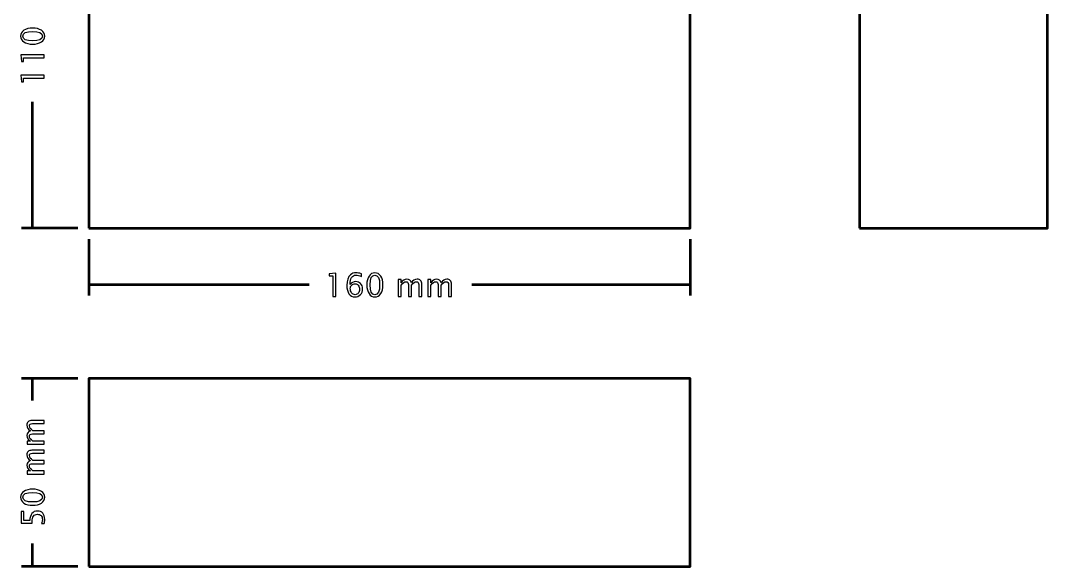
# Model space of a CAD drawing. Header units: centimetres. Extents: x -13 to 14.5, y -8.5 to 20.1.
# Drawn here: x -12.81 to 14.5, y -8.5 to 6.03 of the extents above; entities that cross this region are included whole.
import ezdxf

# ---------------------------------------------------------------- set-up
doc = ezdxf.new("R2010")
doc.units = ezdxf.units.CM
doc.header["$MEASUREMENT"] = 0
doc.layers.add('Layer 1', color=7, linetype='Continuous')

msp = doc.modelspace()

# ---------------------------------------------------------------- linework, layer by layer
at = {"layer": 'Layer 1', "lineweight": 53}
for points in [[(-11, 0.5), (5, 0.5), (5, 11.5), (-11, 11.5), (-11, 0.5)], [(9.5, 0.5), (14.5, 0.5), (14.5, 11.5), (9.5, 11.5), (9.5, 0.5)], [(-11, -8.5), (5, -8.5), (5, -3.5), (-11, -3.5), (-11, -8.5)]]:
    msp.add_lwpolyline(points, close=True, dxfattribs=at)
at = {"layer": 'Layer 1'}
for points, knots in [([(-12.17107, 5.61081), (-12.17107, 5.5466), (-12.20056, 5.49481), (-12.25941, 5.45558), (-12.25941, 5.45558), (-12.31825, 5.41621), (-12.39586, 5.3966), (-12.49238, 5.3966), (-12.49238, 5.3966), (-12.5889, 5.3966), (-12.66651, 5.41621), (-12.72536, 5.45558), (-12.72536, 5.45558), (-12.7842, 5.49481), (-12.81369, 5.5466), (-12.81369, 5.61081), (-12.81369, 5.61081), (-12.81369, 5.6753), (-12.78434, 5.72708), (-12.72564, 5.76631), (-12.72564, 5.76631), (-12.66694, 5.8054), (-12.58918, 5.82502), (-12.49238, 5.82502), (-12.49238, 5.82502), (-12.39586, 5.82502), (-12.31825, 5.8054), (-12.25941, 5.76631), (-12.25941, 5.76631), (-12.20056, 5.72708), (-12.17107, 5.6753), (-12.17107, 5.61081)], [0, 0, 0, 0, 0.11111111, 0.11111111, 0.11111111, 0.11111111, 0.22222222, 0.22222222, 0.22222222, 0.22222222, 0.33333333, 0.33333333, 0.33333333, 0.33333333, 0.44444444, 0.44444444, 0.44444444, 0.44444444, 0.55555556, 0.55555556, 0.55555556, 0.55555556, 0.66666667, 0.66666667, 0.66666667, 0.66666667, 0.77777778, 0.77777778, 0.77777778, 0.77777778, 1, 1, 1, 1]), ([(-12.23203, 5.61067), (-12.23203, 5.69547), (-12.31881, 5.73781), (-12.49238, 5.73781), (-12.49238, 5.73781), (-12.66595, 5.73781), (-12.75273, 5.69547), (-12.75273, 5.61067), (-12.75273, 5.61067), (-12.75273, 5.52614), (-12.66595, 5.48381), (-12.49238, 5.48381), (-12.49238, 5.48381), (-12.31881, 5.48381), (-12.23203, 5.52614), (-12.23203, 5.61067)], [0, 0, 0, 0, 0.2, 0.2, 0.2, 0.2, 0.4, 0.4, 0.4, 0.4, 0.6, 0.6, 0.6, 0.6, 1, 1, 1, 1]), ([(-12.18631, 5.02971), (-12.18631, 5.02971), (-12.73749, 5.02971), (-12.73749, 5.02971), (-12.73749, 5.02971), (-12.73749, 5.02971), (-12.73749, 4.93234), (-12.73749, 4.93234), (-12.73749, 4.93234), (-12.73749, 4.93234), (-12.78829, 4.93234), (-12.78829, 4.93234), (-12.78829, 4.93234), (-12.78829, 4.93234), (-12.80353, 5.11099), (-12.80353, 5.11099), (-12.80353, 5.11099), (-12.80353, 5.11099), (-12.18631, 5.11099), (-12.18631, 5.11099), (-12.18631, 5.11099), (-12.18631, 5.11099), (-12.18631, 5.02971), (-12.18631, 5.02971)], [0, 0, 0, 0, 0.14285714, 0.14285714, 0.14285714, 0.14285714, 0.28571429, 0.28571429, 0.28571429, 0.28571429, 0.42857143, 0.42857143, 0.42857143, 0.42857143, 0.57142857, 0.57142857, 0.57142857, 0.57142857, 0.71428571, 0.71428571, 0.71428571, 0.71428571, 1, 1, 1, 1]), ([(-12.18631, 4.49433), (-12.18631, 4.49433), (-12.73749, 4.49433), (-12.73749, 4.49433), (-12.73749, 4.49433), (-12.73749, 4.49433), (-12.73749, 4.39696), (-12.73749, 4.39696), (-12.73749, 4.39696), (-12.73749, 4.39696), (-12.78829, 4.39696), (-12.78829, 4.39696), (-12.78829, 4.39696), (-12.78829, 4.39696), (-12.80353, 4.57561), (-12.80353, 4.57561), (-12.80353, 4.57561), (-12.80353, 4.57561), (-12.18631, 4.57561), (-12.18631, 4.57561), (-12.18631, 4.57561), (-12.18631, 4.57561), (-12.18631, 4.49433), (-12.18631, 4.49433)], [0, 0, 0, 0, 0.14285714, 0.14285714, 0.14285714, 0.14285714, 0.28571429, 0.28571429, 0.28571429, 0.28571429, 0.42857143, 0.42857143, 0.42857143, 0.42857143, 0.57142857, 0.57142857, 0.57142857, 0.57142857, 0.71428571, 0.71428571, 0.71428571, 0.71428571, 1, 1, 1, 1]), ([(-4.50567, -1.31369), (-4.50567, -1.31369), (-4.50567, -0.76251), (-4.50567, -0.76251), (-4.50567, -0.76251), (-4.50567, -0.76251), (-4.60304, -0.76251), (-4.60304, -0.76251), (-4.60304, -0.76251), (-4.60304, -0.76251), (-4.60304, -0.71171), (-4.60304, -0.71171), (-4.60304, -0.71171), (-4.60304, -0.71171), (-4.42439, -0.69647), (-4.42439, -0.69647), (-4.42439, -0.69647), (-4.42439, -0.69647), (-4.42439, -1.31369), (-4.42439, -1.31369), (-4.42439, -1.31369), (-4.42439, -1.31369), (-4.50567, -1.31369), (-4.50567, -1.31369)], [0, 0, 0, 0, 0.14285714, 0.14285714, 0.14285714, 0.14285714, 0.28571429, 0.28571429, 0.28571429, 0.28571429, 0.42857143, 0.42857143, 0.42857143, 0.42857143, 0.57142857, 0.57142857, 0.57142857, 0.57142857, 0.71428571, 0.71428571, 0.71428571, 0.71428571, 1, 1, 1, 1]), ([(-4.04649, -0.99647), (-4.00755, -0.94609), (-3.95858, -0.92084), (-3.8996, -0.92084), (-3.8996, -0.92084), (-3.84611, -0.92084), (-3.80237, -0.93847), (-3.76822, -0.97389), (-3.76822, -0.97389), (-3.73421, -1.00931), (-3.71714, -1.05475), (-3.71714, -1.11021), (-3.71714, -1.11021), (-3.71714, -1.17385), (-3.73619, -1.2262), (-3.77443, -1.26726), (-3.77443, -1.26726), (-3.81267, -1.30833), (-3.86121, -1.32893), (-3.92034, -1.32893), (-3.92034, -1.32893), (-3.98751, -1.32893), (-4.04028, -1.3017), (-4.07824, -1.24737), (-4.07824, -1.24737), (-4.11634, -1.1929), (-4.13539, -1.11754), (-4.13539, -1.02145), (-4.13539, -1.02145), (-4.13539, -0.89191), (-4.10209, -0.79694), (-4.03563, -0.73626), (-4.03563, -0.73626), (-3.9995, -0.70296), (-3.94955, -0.68631), (-3.88591, -0.68631), (-3.88591, -0.68631), (-3.84894, -0.68631), (-3.80308, -0.69393), (-3.74846, -0.70917), (-3.74846, -0.70917), (-3.74846, -0.70917), (-3.74846, -0.78029), (-3.74846, -0.78029), (-3.74846, -0.78029), (-3.80618, -0.75827), (-3.85359, -0.74727), (-3.89085, -0.74727), (-3.89085, -0.74727), (-3.99456, -0.74727), (-4.04649, -0.83038), (-4.04649, -0.99647)], [0, 0, 0, 0, 0.07142857, 0.07142857, 0.07142857, 0.07142857, 0.14285714, 0.14285714, 0.14285714, 0.14285714, 0.21428571, 0.21428571, 0.21428571, 0.21428571, 0.28571429, 0.28571429, 0.28571429, 0.28571429, 0.35714286, 0.35714286, 0.35714286, 0.35714286, 0.42857143, 0.42857143, 0.42857143, 0.42857143, 0.5, 0.5, 0.5, 0.5, 0.57142857, 0.57142857, 0.57142857, 0.57142857, 0.64285714, 0.64285714, 0.64285714, 0.64285714, 0.71428571, 0.71428571, 0.71428571, 0.71428571, 0.78571429, 0.78571429, 0.78571429, 0.78571429, 0.85714286, 0.85714286, 0.85714286, 0.85714286, 1, 1, 1, 1]), ([(-3.38919, -1.32893), (-3.4534, -1.32893), (-3.50519, -1.29944), (-3.54442, -1.24059), (-3.54442, -1.24059), (-3.58379, -1.18175), (-3.6034, -1.10414), (-3.6034, -1.00762), (-3.6034, -1.00762), (-3.6034, -0.9111), (-3.58379, -0.83349), (-3.54442, -0.77464), (-3.54442, -0.77464), (-3.50519, -0.7158), (-3.4534, -0.68631), (-3.38919, -0.68631), (-3.38919, -0.68631), (-3.3247, -0.68631), (-3.27292, -0.71566), (-3.23369, -0.77436), (-3.23369, -0.77436), (-3.1946, -0.83306), (-3.17498, -0.91082), (-3.17498, -1.00762), (-3.17498, -1.00762), (-3.17498, -1.10414), (-3.1946, -1.18175), (-3.23369, -1.24059), (-3.23369, -1.24059), (-3.27292, -1.29944), (-3.3247, -1.32893), (-3.38919, -1.32893)], [0, 0, 0, 0, 0.11111111, 0.11111111, 0.11111111, 0.11111111, 0.22222222, 0.22222222, 0.22222222, 0.22222222, 0.33333333, 0.33333333, 0.33333333, 0.33333333, 0.44444444, 0.44444444, 0.44444444, 0.44444444, 0.55555556, 0.55555556, 0.55555556, 0.55555556, 0.66666667, 0.66666667, 0.66666667, 0.66666667, 0.77777778, 0.77777778, 0.77777778, 0.77777778, 1, 1, 1, 1]), ([(-3.38933, -1.26797), (-3.30453, -1.26797), (-3.26219, -1.18119), (-3.26219, -1.00762), (-3.26219, -1.00762), (-3.26219, -0.83405), (-3.30453, -0.74727), (-3.38933, -0.74727), (-3.38933, -0.74727), (-3.47386, -0.74727), (-3.51619, -0.83405), (-3.51619, -1.00762), (-3.51619, -1.00762), (-3.51619, -1.18119), (-3.47386, -1.26797), (-3.38933, -1.26797)], [0, 0, 0, 0, 0.2, 0.2, 0.2, 0.2, 0.4, 0.4, 0.4, 0.4, 0.6, 0.6, 0.6, 0.6, 1, 1, 1, 1]), ([(-3.79842, -1.12629), (-3.79842, -1.081), (-3.80886, -1.04515), (-3.82989, -1.01877), (-3.82989, -1.01877), (-3.85091, -0.99238), (-3.8797, -0.97926), (-3.91625, -0.97926), (-3.91625, -0.97926), (-3.9511, -0.97926), (-3.98088, -0.99083), (-4.00571, -1.01411), (-4.00571, -1.01411), (-4.03069, -1.03725), (-4.04311, -1.06519), (-4.04311, -1.09779), (-4.04311, -1.09779), (-4.04311, -1.14915), (-4.03125, -1.19036), (-4.00769, -1.2214), (-4.00769, -1.2214), (-3.98398, -1.25245), (-3.95265, -1.26797), (-3.91371, -1.26797), (-3.91371, -1.26797), (-3.87829, -1.26797), (-3.85021, -1.25527), (-3.82946, -1.22987), (-3.82946, -1.22987), (-3.80872, -1.20447), (-3.79842, -1.1699), (-3.79842, -1.12629)], [0, 0, 0, 0, 0.11111111, 0.11111111, 0.11111111, 0.11111111, 0.22222222, 0.22222222, 0.22222222, 0.22222222, 0.33333333, 0.33333333, 0.33333333, 0.33333333, 0.44444444, 0.44444444, 0.44444444, 0.44444444, 0.55555556, 0.55555556, 0.55555556, 0.55555556, 0.66666667, 0.66666667, 0.66666667, 0.66666667, 0.77777778, 0.77777778, 0.77777778, 0.77777778, 1, 1, 1, 1]), ([(-2.77225, -1.31369), (-2.77225, -1.31369), (-2.77225, -0.86495), (-2.77225, -0.86495), (-2.77225, -0.86495), (-2.77225, -0.86495), (-2.69097, -0.86495), (-2.69097, -0.86495), (-2.69097, -0.86495), (-2.69097, -0.86495), (-2.69097, -0.94976), (-2.69097, -0.94976), (-2.69097, -0.94976), (-2.65132, -0.88697), (-2.60052, -0.85564), (-2.53829, -0.85564), (-2.53829, -0.85564), (-2.47831, -0.85564), (-2.43753, -0.88697), (-2.4158, -0.94976), (-2.4158, -0.94976), (-2.37728, -0.8864), (-2.32704, -0.85479), (-2.26538, -0.85479), (-2.26538, -0.85479), (-2.22601, -0.85479), (-2.19539, -0.86637), (-2.17351, -0.88965), (-2.17351, -0.88965), (-2.15164, -0.91293), (-2.14063, -0.94553), (-2.14063, -0.98744), (-2.14063, -0.98744), (-2.14063, -0.98744), (-2.14063, -1.31369), (-2.14063, -1.31369), (-2.14063, -1.31369), (-2.14063, -1.31369), (-2.22191, -1.31369), (-2.22191, -1.31369), (-2.22191, -1.31369), (-2.22191, -1.31369), (-2.22191, -1.00085), (-2.22191, -1.00085), (-2.22191, -1.00085), (-2.22191, -0.94976), (-2.24223, -0.92422), (-2.28287, -0.92422), (-2.28287, -0.92422), (-2.32507, -0.92422), (-2.36938, -0.954), (-2.4158, -1.01369), (-2.4158, -1.01369), (-2.4158, -1.01369), (-2.4158, -1.31369), (-2.4158, -1.31369), (-2.4158, -1.31369), (-2.4158, -1.31369), (-2.49708, -1.31369), (-2.49708, -1.31369), (-2.49708, -1.31369), (-2.49708, -1.31369), (-2.49708, -1.00056), (-2.49708, -1.00056), (-2.49708, -1.00056), (-2.49708, -0.94906), (-2.51768, -0.92338), (-2.55903, -0.92338), (-2.55903, -0.92338), (-2.60009, -0.92338), (-2.64412, -0.95329), (-2.69097, -1.01326), (-2.69097, -1.01326), (-2.69097, -1.01326), (-2.69097, -1.31369), (-2.69097, -1.31369), (-2.69097, -1.31369), (-2.69097, -1.31369), (-2.77225, -1.31369), (-2.77225, -1.31369)], [0, 0, 0, 0, 0.04761905, 0.04761905, 0.04761905, 0.04761905, 0.0952381, 0.0952381, 0.0952381, 0.0952381, 0.14285714, 0.14285714, 0.14285714, 0.14285714, 0.19047619, 0.19047619, 0.19047619, 0.19047619, 0.23809524, 0.23809524, 0.23809524, 0.23809524, 0.28571429, 0.28571429, 0.28571429, 0.28571429, 0.33333333, 0.33333333, 0.33333333, 0.33333333, 0.38095238, 0.38095238, 0.38095238, 0.38095238, 0.42857143, 0.42857143, 0.42857143, 0.42857143, 0.47619048, 0.47619048, 0.47619048, 0.47619048, 0.52380952, 0.52380952, 0.52380952, 0.52380952, 0.57142857, 0.57142857, 0.57142857, 0.57142857, 0.61904762, 0.61904762, 0.61904762, 0.61904762, 0.66666667, 0.66666667, 0.66666667, 0.66666667, 0.71428571, 0.71428571, 0.71428571, 0.71428571, 0.76190476, 0.76190476, 0.76190476, 0.76190476, 0.80952381, 0.80952381, 0.80952381, 0.80952381, 0.85714286, 0.85714286, 0.85714286, 0.85714286, 0.9047619, 0.9047619, 0.9047619, 0.9047619, 1, 1, 1, 1]), ([(-1.98174, -1.31369), (-1.98174, -1.31369), (-1.98174, -0.86495), (-1.98174, -0.86495), (-1.98174, -0.86495), (-1.98174, -0.86495), (-1.90046, -0.86495), (-1.90046, -0.86495), (-1.90046, -0.86495), (-1.90046, -0.86495), (-1.90046, -0.94976), (-1.90046, -0.94976), (-1.90046, -0.94976), (-1.86081, -0.88697), (-1.81001, -0.85564), (-1.74778, -0.85564), (-1.74778, -0.85564), (-1.6878, -0.85564), (-1.64702, -0.88697), (-1.62529, -0.94976), (-1.62529, -0.94976), (-1.58677, -0.8864), (-1.53653, -0.85479), (-1.47487, -0.85479), (-1.47487, -0.85479), (-1.4355, -0.85479), (-1.40488, -0.86637), (-1.383, -0.88965), (-1.383, -0.88965), (-1.36113, -0.91293), (-1.35012, -0.94553), (-1.35012, -0.98744), (-1.35012, -0.98744), (-1.35012, -0.98744), (-1.35012, -1.31369), (-1.35012, -1.31369), (-1.35012, -1.31369), (-1.35012, -1.31369), (-1.4314, -1.31369), (-1.4314, -1.31369), (-1.4314, -1.31369), (-1.4314, -1.31369), (-1.4314, -1.00085), (-1.4314, -1.00085), (-1.4314, -1.00085), (-1.4314, -0.94976), (-1.45172, -0.92422), (-1.49236, -0.92422), (-1.49236, -0.92422), (-1.53456, -0.92422), (-1.57887, -0.954), (-1.62529, -1.01369), (-1.62529, -1.01369), (-1.62529, -1.01369), (-1.62529, -1.31369), (-1.62529, -1.31369), (-1.62529, -1.31369), (-1.62529, -1.31369), (-1.70657, -1.31369), (-1.70657, -1.31369), (-1.70657, -1.31369), (-1.70657, -1.31369), (-1.70657, -1.00056), (-1.70657, -1.00056), (-1.70657, -1.00056), (-1.70657, -0.94906), (-1.72717, -0.92338), (-1.76852, -0.92338), (-1.76852, -0.92338), (-1.80958, -0.92338), (-1.85361, -0.95329), (-1.90046, -1.01326), (-1.90046, -1.01326), (-1.90046, -1.01326), (-1.90046, -1.31369), (-1.90046, -1.31369), (-1.90046, -1.31369), (-1.90046, -1.31369), (-1.98174, -1.31369), (-1.98174, -1.31369)], [0, 0, 0, 0, 0.04761905, 0.04761905, 0.04761905, 0.04761905, 0.0952381, 0.0952381, 0.0952381, 0.0952381, 0.14285714, 0.14285714, 0.14285714, 0.14285714, 0.19047619, 0.19047619, 0.19047619, 0.19047619, 0.23809524, 0.23809524, 0.23809524, 0.23809524, 0.28571429, 0.28571429, 0.28571429, 0.28571429, 0.33333333, 0.33333333, 0.33333333, 0.33333333, 0.38095238, 0.38095238, 0.38095238, 0.38095238, 0.42857143, 0.42857143, 0.42857143, 0.42857143, 0.47619048, 0.47619048, 0.47619048, 0.47619048, 0.52380952, 0.52380952, 0.52380952, 0.52380952, 0.57142857, 0.57142857, 0.57142857, 0.57142857, 0.61904762, 0.61904762, 0.61904762, 0.61904762, 0.66666667, 0.66666667, 0.66666667, 0.66666667, 0.71428571, 0.71428571, 0.71428571, 0.71428571, 0.76190476, 0.76190476, 0.76190476, 0.76190476, 0.80952381, 0.80952381, 0.80952381, 0.80952381, 0.85714286, 0.85714286, 0.85714286, 0.85714286, 0.9047619, 0.9047619, 0.9047619, 0.9047619, 1, 1, 1, 1]), ([(-12.18631, -5.24943), (-12.18631, -5.24943), (-12.63505, -5.24943), (-12.63505, -5.24943), (-12.63505, -5.24943), (-12.63505, -5.24943), (-12.63505, -5.16815), (-12.63505, -5.16815), (-12.63505, -5.16815), (-12.63505, -5.16815), (-12.55024, -5.16815), (-12.55024, -5.16815), (-12.55024, -5.16815), (-12.61303, -5.1285), (-12.64436, -5.0777), (-12.64436, -5.01547), (-12.64436, -5.01547), (-12.64436, -4.95549), (-12.61303, -4.91471), (-12.55024, -4.89298), (-12.55024, -4.89298), (-12.6136, -4.85446), (-12.64521, -4.80422), (-12.64521, -4.74256), (-12.64521, -4.74256), (-12.64521, -4.70319), (-12.63363, -4.67257), (-12.61035, -4.65069), (-12.61035, -4.65069), (-12.58707, -4.62882), (-12.55447, -4.61781), (-12.51256, -4.61781), (-12.51256, -4.61781), (-12.51256, -4.61781), (-12.18631, -4.61781), (-12.18631, -4.61781), (-12.18631, -4.61781), (-12.18631, -4.61781), (-12.18631, -4.69909), (-12.18631, -4.69909), (-12.18631, -4.69909), (-12.18631, -4.69909), (-12.49915, -4.69909), (-12.49915, -4.69909), (-12.49915, -4.69909), (-12.55024, -4.69909), (-12.57578, -4.71941), (-12.57578, -4.76005), (-12.57578, -4.76005), (-12.57578, -4.80225), (-12.546, -4.84656), (-12.48631, -4.89298), (-12.48631, -4.89298), (-12.48631, -4.89298), (-12.18631, -4.89298), (-12.18631, -4.89298), (-12.18631, -4.89298), (-12.18631, -4.89298), (-12.18631, -4.97426), (-12.18631, -4.97426), (-12.18631, -4.97426), (-12.18631, -4.97426), (-12.49944, -4.97426), (-12.49944, -4.97426), (-12.49944, -4.97426), (-12.55094, -4.97426), (-12.57662, -4.99486), (-12.57662, -5.03621), (-12.57662, -5.03621), (-12.57662, -5.07727), (-12.54671, -5.1213), (-12.48674, -5.16815), (-12.48674, -5.16815), (-12.48674, -5.16815), (-12.18631, -5.16815), (-12.18631, -5.16815), (-12.18631, -5.16815), (-12.18631, -5.16815), (-12.18631, -5.24943), (-12.18631, -5.24943)], [0, 0, 0, 0, 0.04761905, 0.04761905, 0.04761905, 0.04761905, 0.0952381, 0.0952381, 0.0952381, 0.0952381, 0.14285714, 0.14285714, 0.14285714, 0.14285714, 0.19047619, 0.19047619, 0.19047619, 0.19047619, 0.23809524, 0.23809524, 0.23809524, 0.23809524, 0.28571429, 0.28571429, 0.28571429, 0.28571429, 0.33333333, 0.33333333, 0.33333333, 0.33333333, 0.38095238, 0.38095238, 0.38095238, 0.38095238, 0.42857143, 0.42857143, 0.42857143, 0.42857143, 0.47619048, 0.47619048, 0.47619048, 0.47619048, 0.52380952, 0.52380952, 0.52380952, 0.52380952, 0.57142857, 0.57142857, 0.57142857, 0.57142857, 0.61904762, 0.61904762, 0.61904762, 0.61904762, 0.66666667, 0.66666667, 0.66666667, 0.66666667, 0.71428571, 0.71428571, 0.71428571, 0.71428571, 0.76190476, 0.76190476, 0.76190476, 0.76190476, 0.80952381, 0.80952381, 0.80952381, 0.80952381, 0.85714286, 0.85714286, 0.85714286, 0.85714286, 0.9047619, 0.9047619, 0.9047619, 0.9047619, 1, 1, 1, 1]), ([(-12.18631, -6.03994), (-12.18631, -6.03994), (-12.63505, -6.03994), (-12.63505, -6.03994), (-12.63505, -6.03994), (-12.63505, -6.03994), (-12.63505, -5.95866), (-12.63505, -5.95866), (-12.63505, -5.95866), (-12.63505, -5.95866), (-12.55024, -5.95866), (-12.55024, -5.95866), (-12.55024, -5.95866), (-12.61303, -5.91901), (-12.64436, -5.86821), (-12.64436, -5.80598), (-12.64436, -5.80598), (-12.64436, -5.746), (-12.61303, -5.70522), (-12.55024, -5.68349), (-12.55024, -5.68349), (-12.6136, -5.64497), (-12.64521, -5.59473), (-12.64521, -5.53307), (-12.64521, -5.53307), (-12.64521, -5.4937), (-12.63363, -5.46308), (-12.61035, -5.4412), (-12.61035, -5.4412), (-12.58707, -5.41933), (-12.55447, -5.40832), (-12.51256, -5.40832), (-12.51256, -5.40832), (-12.51256, -5.40832), (-12.18631, -5.40832), (-12.18631, -5.40832), (-12.18631, -5.40832), (-12.18631, -5.40832), (-12.18631, -5.4896), (-12.18631, -5.4896), (-12.18631, -5.4896), (-12.18631, -5.4896), (-12.49915, -5.4896), (-12.49915, -5.4896), (-12.49915, -5.4896), (-12.55024, -5.4896), (-12.57578, -5.50992), (-12.57578, -5.55056), (-12.57578, -5.55056), (-12.57578, -5.59276), (-12.546, -5.63707), (-12.48631, -5.68349), (-12.48631, -5.68349), (-12.48631, -5.68349), (-12.18631, -5.68349), (-12.18631, -5.68349), (-12.18631, -5.68349), (-12.18631, -5.68349), (-12.18631, -5.76477), (-12.18631, -5.76477), (-12.18631, -5.76477), (-12.18631, -5.76477), (-12.49944, -5.76477), (-12.49944, -5.76477), (-12.49944, -5.76477), (-12.55094, -5.76477), (-12.57662, -5.78537), (-12.57662, -5.82672), (-12.57662, -5.82672), (-12.57662, -5.86778), (-12.54671, -5.91181), (-12.48674, -5.95866), (-12.48674, -5.95866), (-12.48674, -5.95866), (-12.18631, -5.95866), (-12.18631, -5.95866), (-12.18631, -5.95866), (-12.18631, -5.95866), (-12.18631, -6.03994), (-12.18631, -6.03994)], [0, 0, 0, 0, 0.04761905, 0.04761905, 0.04761905, 0.04761905, 0.0952381, 0.0952381, 0.0952381, 0.0952381, 0.14285714, 0.14285714, 0.14285714, 0.14285714, 0.19047619, 0.19047619, 0.19047619, 0.19047619, 0.23809524, 0.23809524, 0.23809524, 0.23809524, 0.28571429, 0.28571429, 0.28571429, 0.28571429, 0.33333333, 0.33333333, 0.33333333, 0.33333333, 0.38095238, 0.38095238, 0.38095238, 0.38095238, 0.42857143, 0.42857143, 0.42857143, 0.42857143, 0.47619048, 0.47619048, 0.47619048, 0.47619048, 0.52380952, 0.52380952, 0.52380952, 0.52380952, 0.57142857, 0.57142857, 0.57142857, 0.57142857, 0.61904762, 0.61904762, 0.61904762, 0.61904762, 0.66666667, 0.66666667, 0.66666667, 0.66666667, 0.71428571, 0.71428571, 0.71428571, 0.71428571, 0.76190476, 0.76190476, 0.76190476, 0.76190476, 0.80952381, 0.80952381, 0.80952381, 0.80952381, 0.85714286, 0.85714286, 0.85714286, 0.85714286, 0.9047619, 0.9047619, 0.9047619, 0.9047619, 1, 1, 1, 1]), ([(-12.17107, -6.65688), (-12.17107, -6.72109), (-12.20056, -6.77288), (-12.25941, -6.81211), (-12.25941, -6.81211), (-12.31825, -6.85148), (-12.39586, -6.87109), (-12.49238, -6.87109), (-12.49238, -6.87109), (-12.5889, -6.87109), (-12.66651, -6.85148), (-12.72536, -6.81211), (-12.72536, -6.81211), (-12.7842, -6.77288), (-12.81369, -6.72109), (-12.81369, -6.65688), (-12.81369, -6.65688), (-12.81369, -6.59239), (-12.78434, -6.54061), (-12.72564, -6.50138), (-12.72564, -6.50138), (-12.66694, -6.46229), (-12.58918, -6.44267), (-12.49238, -6.44267), (-12.49238, -6.44267), (-12.39586, -6.44267), (-12.31825, -6.46229), (-12.25941, -6.50138), (-12.25941, -6.50138), (-12.20056, -6.54061), (-12.17107, -6.59239), (-12.17107, -6.65688)], [0, 0, 0, 0, 0.11111111, 0.11111111, 0.11111111, 0.11111111, 0.22222222, 0.22222222, 0.22222222, 0.22222222, 0.33333333, 0.33333333, 0.33333333, 0.33333333, 0.44444444, 0.44444444, 0.44444444, 0.44444444, 0.55555556, 0.55555556, 0.55555556, 0.55555556, 0.66666667, 0.66666667, 0.66666667, 0.66666667, 0.77777778, 0.77777778, 0.77777778, 0.77777778, 1, 1, 1, 1]), ([(-12.23203, -6.65702), (-12.23203, -6.57222), (-12.31881, -6.52988), (-12.49238, -6.52988), (-12.49238, -6.52988), (-12.66595, -6.52988), (-12.75273, -6.57222), (-12.75273, -6.65702), (-12.75273, -6.65702), (-12.75273, -6.74155), (-12.66595, -6.78388), (-12.49238, -6.78388), (-12.49238, -6.78388), (-12.31881, -6.78388), (-12.23203, -6.74155), (-12.23203, -6.65702)], [0, 0, 0, 0, 0.2, 0.2, 0.2, 0.2, 0.4, 0.4, 0.4, 0.4, 0.6, 0.6, 0.6, 0.6, 1, 1, 1, 1]), ([(-12.18377, -7.35652), (-12.18377, -7.35652), (-12.25658, -7.35652), (-12.25658, -7.35652), (-12.25658, -7.35652), (-12.24021, -7.31602), (-12.23203, -7.27763), (-12.23203, -7.24095), (-12.23203, -7.24095), (-12.23203, -7.20087), (-12.24388, -7.16926), (-12.26759, -7.14626), (-12.26759, -7.14626), (-12.2913, -7.12326), (-12.32389, -7.11183), (-12.36538, -7.11183), (-12.36538, -7.11183), (-12.40997, -7.11183), (-12.44412, -7.12806), (-12.46769, -7.16051), (-12.46769, -7.16051), (-12.49125, -7.19297), (-12.50296, -7.23996), (-12.50296, -7.30134), (-12.50296, -7.30134), (-12.50296, -7.31559), (-12.50198, -7.33069), (-12.5, -7.34636), (-12.5, -7.34636), (-12.5, -7.34636), (-12.79845, -7.34636), (-12.79845, -7.34636), (-12.79845, -7.34636), (-12.79845, -7.34636), (-12.79845, -7.03647), (-12.79845, -7.03647), (-12.79845, -7.03647), (-12.79845, -7.03647), (-12.72733, -7.03647), (-12.72733, -7.03647), (-12.72733, -7.03647), (-12.72733, -7.03647), (-12.72733, -7.27524), (-12.72733, -7.27524), (-12.72733, -7.27524), (-12.72733, -7.27524), (-12.56562, -7.27524), (-12.56562, -7.27524), (-12.56562, -7.27524), (-12.56562, -7.1965), (-12.54756, -7.13511), (-12.51143, -7.09094), (-12.51143, -7.09094), (-12.47545, -7.04678), (-12.42549, -7.02462), (-12.36157, -7.02462), (-12.36157, -7.02462), (-12.30202, -7.02462), (-12.25545, -7.04466), (-12.22173, -7.08474), (-12.22173, -7.08474), (-12.188, -7.12481), (-12.17107, -7.18013), (-12.17107, -7.25068), (-12.17107, -7.25068), (-12.17107, -7.28215), (-12.1753, -7.31743), (-12.18377, -7.35652)], [0, 0, 0, 0, 0.05555556, 0.05555556, 0.05555556, 0.05555556, 0.11111111, 0.11111111, 0.11111111, 0.11111111, 0.16666667, 0.16666667, 0.16666667, 0.16666667, 0.22222222, 0.22222222, 0.22222222, 0.22222222, 0.27777778, 0.27777778, 0.27777778, 0.27777778, 0.33333333, 0.33333333, 0.33333333, 0.33333333, 0.38888889, 0.38888889, 0.38888889, 0.38888889, 0.44444444, 0.44444444, 0.44444444, 0.44444444, 0.5, 0.5, 0.5, 0.5, 0.55555556, 0.55555556, 0.55555556, 0.55555556, 0.61111111, 0.61111111, 0.61111111, 0.61111111, 0.66666667, 0.66666667, 0.66666667, 0.66666667, 0.72222222, 0.72222222, 0.72222222, 0.72222222, 0.77777778, 0.77777778, 0.77777778, 0.77777778, 0.83333333, 0.83333333, 0.83333333, 0.83333333, 0.88888889, 0.88888889, 0.88888889, 0.88888889, 1, 1, 1, 1])]:
    msp.add_open_spline(points, degree=3, knots=knots, dxfattribs=at)
at = {"layer": 'Layer 1', "lineweight": 53}
for points in [[(-12.5, 3.86052), (-12.5, 3.86052), (-12.5, 0.5), (-12.5, 0.5)], [(-11.29106, 0.5), (-11.29106, 0.5), (-12.79106, 0.5), (-12.79106, 0.5)], [(-11, 0.20894), (-11, 0.20894), (-11, -1.29106), (-11, -1.29106)], [(5, 0.20894), (5, 0.20894), (5, -1.29106), (5, -1.29106)], [(-11, -1), (-11, -1), (-5.13948, -1), (-5.13948, -1)], [(-0.81368, -1), (-0.81368, -1), (5, -1), (5, -1)], [(-11.29106, -3.5), (-11.29106, -3.5), (-12.79106, -3.5), (-12.79106, -3.5)], [(-12.5, -3.5), (-12.5, -3.5), (-12.5, -4.08137), (-12.5, -4.08137)], [(-12.5, -7.89296), (-12.5, -7.89296), (-12.5, -8.5), (-12.5, -8.5)], [(-11.29106, -8.5), (-11.29106, -8.5), (-12.79106, -8.5), (-12.79106, -8.5)]]:
    msp.add_open_spline(points, degree=3, dxfattribs=at)

doc.saveas('drawing.dxf')
